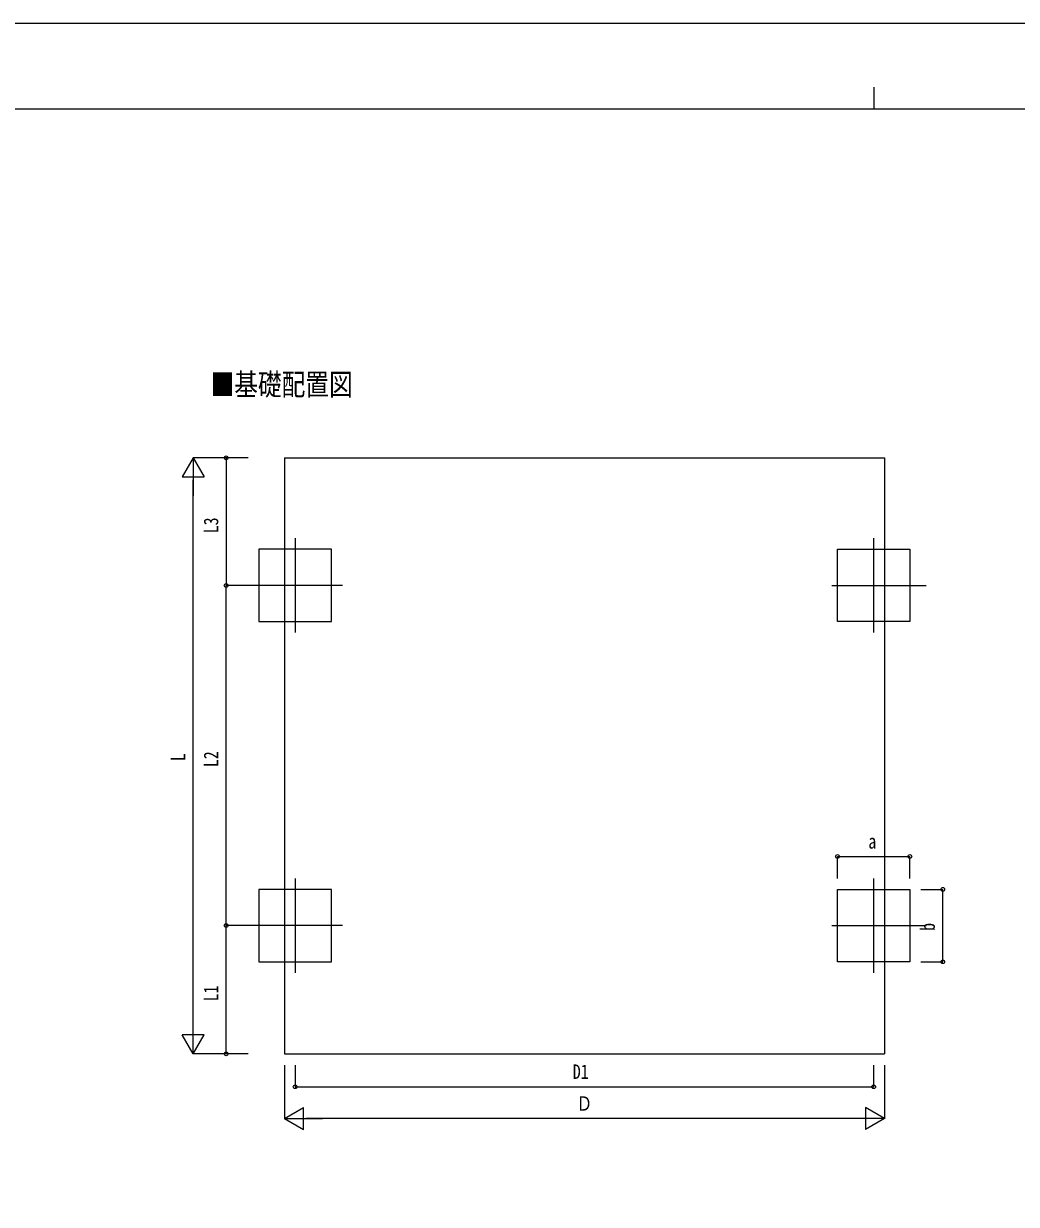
# Model space of a CAD drawing. Units: millimetres, scale not verified. Extents: x -16820 to 16820, y -11880 to 11880.
# Drawn here: x -7770 to 1279, y 1119 to 11880 of the extents above; entities that cross this region are included whole.
import ezdxf
from ezdxf.enums import TextEntityAlignment as Align

# ---------------------------------------------------------------- set-up
doc = ezdxf.new("R2010")
doc.units = ezdxf.units.MM
doc.header["$LTSCALE"] = 50
for name, color, linetype in [('0-2_USER1', 3, 'Continuous'), ('0-4_YKK_12', 2, 'Continuous'), ('0-6_YKK_A1', 4, 'Continuous'), ('0-7_YKK_D', 6, 'Continuous'), ('0-8_YKK_ZWAK', 7, 'Continuous')]:
    doc.layers.add(name, color=color, linetype=linetype)
doc.styles.add('ＭＳ ゴシック', font='')
doc.styles.get('ＭＳ ゴシック').set_extended_font_data('MS Gothic')

msp = doc.modelspace()

# ---------------------------------------------------------------- linework, layer by layer
at = {"layer": '0-4_YKK_12'}
for p, q in [((-5294.92, 7190.11), (-5294.92, 6330.11)), ((-21.92, 7190.11), (-21.92, 6330.11)), ((-4864.92, 6760.11), (-5724.92, 6760.11)), ((-401.92, 6760.11), (458.08, 6760.11)), ((-5294.92, 4090.11), (-5294.92, 3230.11)), ((-21.92, 4090.11), (-21.92, 3230.11)), ((-4864.92, 3660.11), (-5724.92, 3660.11)), ((-401.92, 3660.11), (458.08, 3660.11))]:
    msp.add_line(p, q, dxfattribs=at)
at = {"layer": '0-6_YKK_A1'}
for p, q in [((-5393.42, 7922.96), (-5393.42, 2491.11)), ((-5393.42, 2491.11), (76.58, 2491.11))]:
    msp.add_line(p, q, dxfattribs=at)
msp.add_lwpolyline([(-5393.42, 7922.96), (76.58, 7922.96), (76.58, 2491.11)], dxfattribs=at)
for points in [[(-4964.92, 6430.11), (-4964.92, 7090.11), (-5624.92, 7090.11), (-5624.92, 6430.11)], [(-351.92, 6430.11), (-351.92, 7090.11), (308.08, 7090.11), (308.08, 6430.11)], [(-4964.92, 3330.11), (-4964.92, 3990.11), (-5624.92, 3990.11), (-5624.92, 3330.11)], [(-351.92, 3330.11), (-351.92, 3990.11), (308.08, 3990.11), (308.08, 3330.11)]]:
    msp.add_lwpolyline(points, close=True, dxfattribs=at)
at = {"layer": '0-7_YKK_D'}
for p, q in [((-6224.92, 7922.96), (-6324.92, 7749.75)), ((-5724.92, 7922.96), (-6225.92, 7922.96)), ((-6224.92, 7922.96), (-6124.92, 7749.75)), ((-6224.92, 7922.96), (-6224.92, 7576.55)), ((-5724.92, 7922.96), (-5925.92, 7922.96)), ((-5924.92, 7922.96), (-5924.92, 6760.11)), ((-6324.92, 7749.75), (-6124.92, 7749.75)), ((-6224.92, 2691.11), (-6224.92, 7722.96)), ((-5725.92, 6760.11), (-5925.92, 6760.11)), ((-5725.92, 6760.11), (-5925.92, 6760.11)), ((-5924.92, 3660.11), (-5924.92, 6760.11)), ((-351.92, 4090.11), (-351.92, 4291.11)), ((-351.92, 4290.11), (308.08, 4290.11)), ((308.08, 4090.11), (308.08, 4291.11)), ((408.08, 3990.11), (609.08, 3990.11)), ((608.08, 3330.11), (608.08, 3990.11)), ((-5725.92, 3660.11), (-5925.92, 3660.11)), ((-5725.92, 3660.11), (-5925.92, 3660.11)), ((-5924.92, 2491.11), (-5924.92, 3660.11)), ((408.08, 3330.11), (609.08, 3330.11)), ((-6224.92, 2491.11), (-6224.92, 2837.52)), ((-6224.92, 2491.11), (-6324.92, 2664.32)), ((-6124.92, 2664.32), (-6324.92, 2664.32)), ((-6224.92, 2491.11), (-6124.92, 2664.32)), ((-5724.92, 2491.11), (-6225.92, 2491.11)), ((-5724.92, 2491.11), (-5925.92, 2491.11)), ((-5393.42, 2387.65), (-5393.42, 1900.11)), ((-5294.92, 2387.65), (-5294.92, 2190.11)), ((-21.92, 2387.65), (-21.92, 2190.11)), ((76.58, 2387.65), (76.58, 1900.11)), ((-5294.92, 2191.11), (-21.92, 2191.11)), ((-5393.42, 1901.11), (-5220.22, 2001.11)), ((-5220.22, 1801.11), (-5220.22, 2001.11)), ((76.58, 1901.11), (-96.63, 2001.11)), ((-96.63, 2001.11), (-96.63, 1801.11)), ((-5393.42, 1901.11), (-5220.22, 1801.11)), ((-5393.42, 1901.11), (-5047.01, 1901.11)), ((-123.42, 1901.11), (-5193.42, 1901.11)), ((76.58, 1901.11), (-269.83, 1901.11)), ((76.58, 1901.11), (-96.63, 1801.11))]:
    msp.add_line(p, q, dxfattribs=at)
for centre in [(-5924.92, 7922.96), (-5924.92, 6760.11), (-5924.92, 6760.11), (-351.92, 4290.11), (308.08, 4290.11), (608.08, 3990.11), (-5924.92, 3660.11), (-5924.92, 3660.11), (608.08, 3330.11), (-5924.92, 2491.11), (-5294.92, 2191.11), (-21.92, 2191.11)]:
    msp.add_circle(centre, 17, dxfattribs=at)
at = {"layer": '0-8_YKK_ZWAK'}
for p, q in [((-19.92, 11300), (-19.92, 11100)), ((15580.08, 11100), (-15619.92, 11100))]:
    msp.add_line(p, q, dxfattribs=at)
msp.add_lwpolyline([(-16820, -11880), (16820, -11880), (16820, 11880), (-16820, 11880)], close=True, dxfattribs=at)

# ---------------------------------------------------------------- texts
at = {"layer": '0-2_USER1', "style": 'ＭＳ ゴシック', "width": 0.8}
msp.add_text('■基礎配置図', height=197.9, dxfattribs=at).set_placement((-6066.34, 8433.61), align=Align.BOTTOM_LEFT)
at = {"layer": '0-7_YKK_D', "style": 'ＭＳ ゴシック', "width": 0.8}
for s, p in [('L3', (-5956.92, 7235.94)), ('L', (-6256.92, 5159.04)), ('L2', (-5956.92, 5104.51)), ('b', (576.08, 3612.11)), ('L1', (-5956.92, 2970.01))]:
    msp.add_text(s, height=132, rotation=90, dxfattribs=at).set_placement(p, align=Align.BOTTOM_LEFT)
for s, p in [('a', (-69.92, 4322.11)), ('D1', (-2764.02, 2223.11)), ('Ｄ', (-2730.42, 1933.11))]:
    msp.add_text(s, height=132, dxfattribs=at).set_placement(p, align=Align.BOTTOM_LEFT)

doc.saveas('drawing.dxf')
